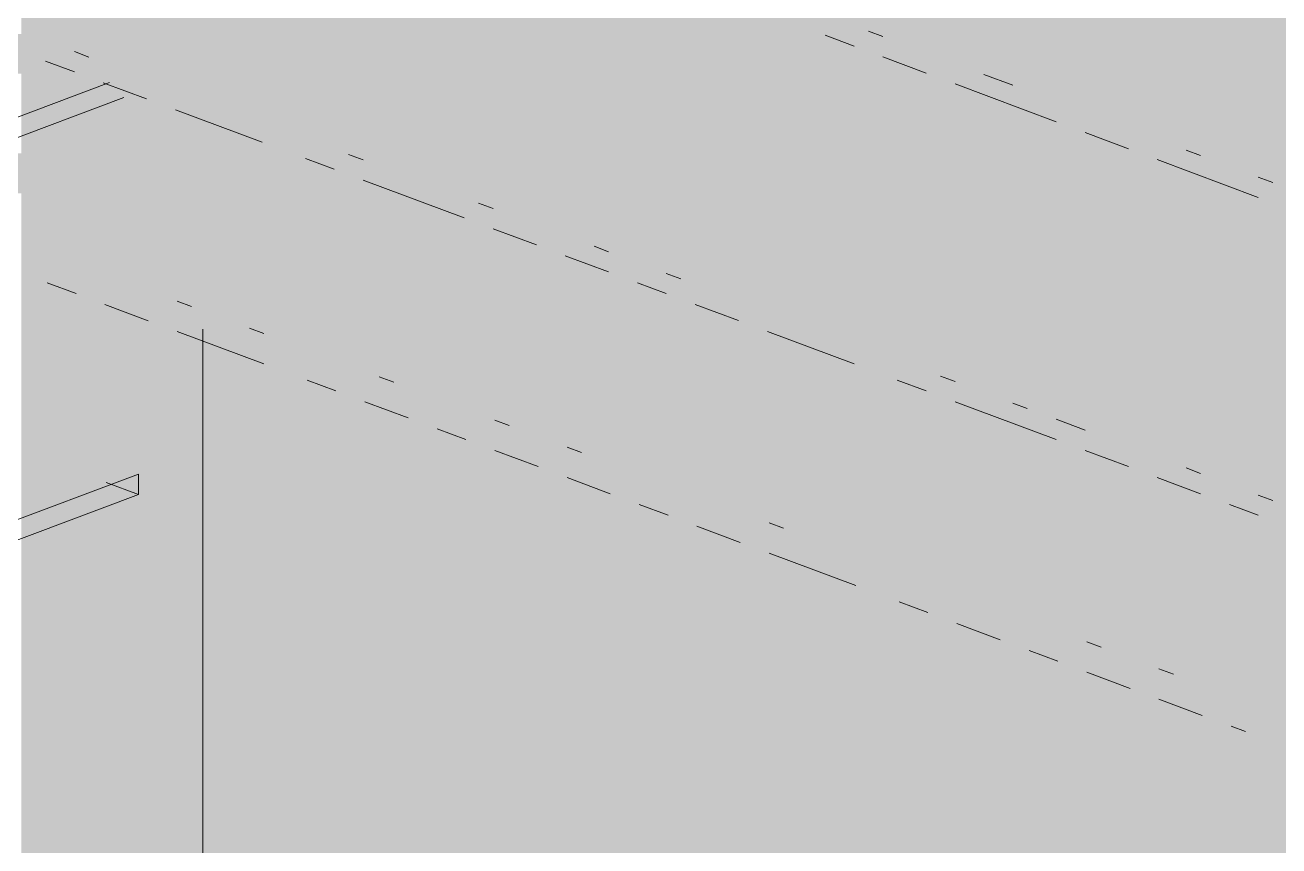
# Paper-space layout '03 3D Building and Roof' of a CAD drawing. Header units: millimetres. Extents: x 5 to 415, y 5 to 292.
# Drawn here: x 152.23 to 157.63, y 116.05 to 119.58 of the extents above; entities that cross this region are included whole.
import ezdxf

# ---------------------------------------------------------------- set-up
doc = ezdxf.new("R2010")
doc.units = ezdxf.units.MM
doc.layers.add('EXISTING', color=7, linetype='Continuous')
doc.layers.add('IMAGES', color=7, linetype='Continuous')

# ---------------------------------------------------------------- blocks, each defined once
blk = doc.blocks.new('SHEET_03')
at = {"layer": 'EXISTING', "color": 250, "lineweight": 9}
for p, q in [((155.865, 119.5552), (155.9272, 119.5319)), ((155.8029, 119.4911), (155.6785, 119.5377)), ((152.4453, 119.4669), (152.5074, 119.4436)), ((156.1137, 119.3746), (155.9272, 119.4445)), ((152.4453, 119.3795), (152.3209, 119.4261)), ((148.1242, 117.6581), (152.5969, 119.3336)), ((152.7561, 119.263), (152.5696, 119.3329)), ((156.3625, 119.3689), (156.4868, 119.3223)), ((156.6733, 119.165), (156.2381, 119.328)), ((148.3727, 117.6638), (152.659, 119.2694)), ((153.2536, 119.0767), (152.8805, 119.2165)), ((156.9842, 119.0485), (156.7977, 119.1184)), ((153.6266, 119.0244), (153.6888, 119.0011)), ((157.2329, 119.0428), (157.2951, 119.0195)), ((153.5645, 118.9602), (153.4401, 119.0068)), ((157.5438, 118.8389), (157.1086, 119.002)), ((154.1241, 118.7506), (153.6888, 118.9137)), ((157.5438, 118.9263), (157.606, 118.903)), ((154.1862, 118.8147), (154.2484, 118.7914)), ((154.4349, 118.6342), (154.2484, 118.704)), ((154.7458, 118.5177), (154.5593, 118.5876)), ((154.6837, 118.6284), (154.7458, 118.6051)), ((152.4528, 118.4245), (152.3285, 118.4711)), ((154.9945, 118.4245), (154.8702, 118.4711)), ((154.9945, 118.5119), (155.0567, 118.4886)), ((152.7637, 118.308), (152.5772, 118.3779)), ((152.8881, 118.3925), (152.9502, 118.3692)), ((155.3054, 118.3081), (155.1189, 118.3779)), ((153.2611, 118.1217), (152.8881, 118.2614)), ((152.9988, 115.8754), (152.9988, 118.272)), ((153.199, 118.2761), (153.2611, 118.2528)), ((155.8029, 118.1217), (155.4298, 118.2615)), ((153.572, 118.0052), (153.4477, 118.0518)), ((153.7586, 118.0664), (153.8207, 118.0432)), ((156.1137, 118.0053), (155.9894, 118.0519)), ((156.1759, 118.0694), (156.2381, 118.0461)), ((153.8829, 117.8888), (153.6964, 117.9586)), ((156.6733, 117.7956), (156.2381, 117.9587)), ((156.4868, 117.9529), (156.549, 117.9296)), ((154.256, 117.8801), (154.3182, 117.8568)), ((156.6733, 117.883), (156.7977, 117.8365)), ((154.1316, 117.7956), (154.0073, 117.8422)), ((154.4425, 117.6791), (154.256, 117.749)), ((154.5669, 117.7636), (154.629, 117.7404)), ((156.9842, 117.6792), (156.7977, 117.7491)), ((157.2329, 117.6734), (157.2951, 117.6501)), ((150.4848, 116.8088), (152.7211, 117.6465)), ((152.7211, 117.5591), (152.5822, 117.6112)), ((152.7211, 117.6465), (152.7211, 117.5591)), ((154.7534, 117.5627), (154.5669, 117.6325)), ((157.2951, 117.5627), (157.1086, 117.6326)), ((150.6711, 116.7912), (152.7211, 117.5591)), ((157.5438, 117.557), (157.606, 117.5337)), ((155.0021, 117.4695), (154.8778, 117.5161)), ((157.5438, 117.4695), (157.4195, 117.5161)), ((155.313, 117.353), (155.1265, 117.4229)), ((155.4374, 117.4376), (155.4995, 117.4143)), ((155.8104, 117.1667), (155.4374, 117.3064)), ((156.1213, 117.0502), (155.997, 117.0968)), ((156.4322, 116.9338), (156.2457, 117.0036)), ((156.8053, 116.9251), (156.8674, 116.9018)), ((156.6809, 116.8406), (156.5566, 116.8872)), ((156.9918, 116.7241), (156.8053, 116.794)), ((157.1162, 116.8087), (157.1783, 116.7854)), ((157.3027, 116.6077), (157.1162, 116.6776)), ((157.4892, 116.5378), (157.427, 116.5611))]:
    blk.add_line(p, q, dxfattribs=at)
at = {"layer": 'IMAGES', "color": 7}
for points in [[(155.1294, 119.5429), (155.3008, 119.5429), (155.1294, 119.8857), (155.3008, 119.8857)], [(152.2163, 119.5429), (152.3876, 119.5429), (152.2163, 119.7143), (152.3876, 119.7143)], [(152.3876, 119.5429), (152.559, 119.5429), (152.3876, 119.7143), (152.559, 119.7143)], [(152.559, 119.5429), (152.7304, 119.5429), (152.559, 119.7143), (152.7304, 119.7143)], [(152.7304, 119.5429), (152.9017, 119.5429), (152.7304, 119.7143), (152.9017, 119.7143)], [(152.9017, 119.5429), (153.0731, 119.5429), (152.9017, 119.7143), (153.0731, 119.7143)], [(153.0731, 119.5429), (154.444, 119.5429), (153.0731, 119.7143), (154.444, 119.7143)], [(154.444, 119.5429), (154.6154, 119.5429), (154.444, 119.7143), (154.6154, 119.7143)], [(154.6154, 119.5429), (154.7867, 119.5429), (154.6154, 119.7143), (154.7867, 119.7143)], [(154.7867, 119.5429), (155.1294, 119.5429), (154.7867, 119.7143), (155.1294, 119.7143)], [(155.3008, 119.5429), (155.4722, 119.5429), (155.3008, 119.7143), (155.4722, 119.7143)], [(155.4722, 119.5429), (155.6435, 119.5429), (155.4722, 119.7143), (155.6435, 119.7143)], [(155.6435, 119.5429), (155.8149, 119.5429), (155.6435, 119.7143), (155.8149, 119.7143)], [(155.8149, 119.5429), (155.9863, 119.5429), (155.8149, 119.7143), (155.9863, 119.7143)], [(155.9863, 119.5429), (156.1576, 119.5429), (155.9863, 119.7143), (156.1576, 119.7143)], [(156.1576, 119.5429), (156.8431, 119.5429), (156.1576, 119.7143), (156.8431, 119.7143)], [(156.8431, 119.5429), (157.1858, 119.5429), (156.8431, 119.7143), (157.1858, 119.7143)], [(157.1858, 119.5429), (157.3572, 119.5429), (157.1858, 119.7143), (157.3572, 119.7143)], [(157.3572, 119.5429), (157.5285, 119.5429), (157.3572, 119.7143), (157.5285, 119.7143)], [(157.5285, 119.5429), (157.6999, 119.5429), (157.5285, 119.7143), (157.6999, 119.7143)], [(152.0449, 119.3714), (152.3876, 119.3714), (152.0449, 119.5429), (152.3876, 119.5429)], [(152.3876, 119.3714), (152.559, 119.3714), (152.3876, 119.5429), (152.559, 119.5429)], [(152.559, 119.3714), (152.9017, 119.3714), (152.559, 119.5429), (152.9017, 119.5429)], [(152.9017, 119.3714), (153.4158, 119.3714), (152.9017, 119.5429), (153.4158, 119.5429)], [(153.4158, 119.3714), (153.5872, 119.3714), (153.4158, 119.5429), (153.5872, 119.5429)], [(153.5872, 119.3714), (153.7585, 119.3714), (153.5872, 119.5429), (153.7585, 119.5429)], [(153.7585, 119.3714), (153.9299, 119.3714), (153.7585, 119.5429), (153.9299, 119.5429)], [(153.9299, 119.3714), (154.7867, 119.3714), (153.9299, 119.5429), (154.7867, 119.5429)], [(154.7867, 119.3714), (155.1294, 119.3714), (154.7867, 119.5429), (155.1294, 119.5429)], [(155.1294, 119.3714), (155.3008, 119.3714), (155.1294, 119.5429), (155.3008, 119.5429)], [(155.3008, 119.3714), (155.4722, 119.3714), (155.3008, 119.5429), (155.4722, 119.5429)], [(155.4722, 119.3714), (155.6435, 119.3714), (155.4722, 119.5429), (155.6435, 119.5429)], [(155.6435, 119.3714), (155.8149, 119.3714), (155.6435, 119.5429), (155.8149, 119.5429)], [(155.8149, 119.3714), (155.9863, 119.3714), (155.8149, 119.5429), (155.9863, 119.5429)], [(155.9863, 119.3714), (156.1576, 119.3714), (155.9863, 119.5429), (156.1576, 119.5429)], [(156.1576, 119.3714), (156.329, 119.3714), (156.1576, 119.5429), (156.329, 119.5429)], [(156.329, 119.3714), (156.5003, 119.3714), (156.329, 119.5429), (156.5003, 119.5429)], [(156.5003, 119.3714), (157.1858, 119.3714), (156.5003, 119.5429), (157.1858, 119.5429)], [(157.1858, 119.3714), (157.3572, 119.3714), (157.1858, 119.5429), (157.3572, 119.5429)], [(157.3572, 119.3714), (157.6999, 119.3714), (157.3572, 119.5429), (157.6999, 119.5429)], [(152.2163, 119.2), (152.3876, 119.2), (152.2163, 119.3714), (152.3876, 119.3714)], [(152.3876, 119.2), (152.559, 119.2), (152.3876, 119.3714), (152.559, 119.3714)], [(152.559, 119.2), (152.7304, 119.2), (152.559, 119.3714), (152.7304, 119.3714)], [(152.7304, 119.2), (152.9017, 119.2), (152.7304, 119.3714), (152.9017, 119.3714)], [(152.9017, 119.2), (153.0731, 119.2), (152.9017, 119.3714), (153.0731, 119.3714)], [(153.0731, 119.2), (153.2444, 119.2), (153.0731, 119.3714), (153.2444, 119.3714)], [(153.2444, 119.2), (153.4158, 119.2), (153.2444, 119.3714), (153.4158, 119.3714)], [(153.4158, 119.2), (153.5872, 119.2), (153.4158, 119.3714), (153.5872, 119.3714)], [(153.5872, 119.2), (153.7585, 119.2), (153.5872, 119.3714), (153.7585, 119.3714)], [(153.7585, 119.2), (153.9299, 119.2), (153.7585, 119.3714), (153.9299, 119.3714)], [(153.9299, 119.2), (155.3008, 119.2), (153.9299, 119.3714), (155.3008, 119.3714)], [(155.3008, 119.2), (155.4722, 119.2), (155.3008, 119.3714), (155.4722, 119.3714)], [(155.4722, 119.2), (155.8149, 119.2), (155.4722, 119.3714), (155.8149, 119.3714)], [(155.8149, 119.2), (155.9863, 119.2), (155.8149, 119.3714), (155.9863, 119.3714)], [(155.9863, 119.2), (156.1576, 119.2), (155.9863, 119.3714), (156.1576, 119.3714)], [(156.1576, 119.2), (156.329, 119.2), (156.1576, 119.3714), (156.329, 119.3714)], [(156.329, 119.2), (156.5003, 119.2), (156.329, 119.3714), (156.5003, 119.3714)], [(156.5003, 119.2), (156.6717, 119.2), (156.5003, 119.3714), (156.6717, 119.3714)], [(156.6717, 119.2), (156.8431, 119.2), (156.6717, 119.3714), (156.8431, 119.3714)], [(156.8431, 119.2), (157.3572, 119.2), (156.8431, 119.3714), (157.3572, 119.3714)], [(157.3572, 119.2), (157.5285, 119.2), (157.3572, 119.3714), (157.5285, 119.3714)], [(157.5285, 119.0286), (157.6999, 119.0286), (157.5285, 119.3714), (157.6999, 119.3714)], [(152.2163, 119.0286), (152.559, 119.0286), (152.2163, 119.2), (152.559, 119.2)], [(152.559, 119.0286), (152.9017, 119.0286), (152.559, 119.2), (152.9017, 119.2)], [(152.9017, 119.0286), (153.0731, 119.0286), (152.9017, 119.2), (153.0731, 119.2)], [(153.0731, 119.0286), (153.2444, 119.0286), (153.0731, 119.2), (153.2444, 119.2)], [(153.2444, 119.0286), (153.4158, 119.0286), (153.2444, 119.2), (153.4158, 119.2)], [(153.4158, 119.0286), (153.5872, 119.0286), (153.4158, 119.2), (153.5872, 119.2)], [(153.5872, 119.0286), (153.7585, 119.0286), (153.5872, 119.2), (153.7585, 119.2)], [(153.7585, 119.0286), (153.9299, 119.0286), (153.7585, 119.2), (153.9299, 119.2)], [(153.9299, 118.8571), (154.1013, 118.8571), (153.9299, 119.2), (154.1013, 119.2)], [(154.1013, 119.0286), (154.444, 119.0286), (154.1013, 119.2), (154.444, 119.2)], [(154.444, 119.0286), (155.8149, 119.0286), (154.444, 119.2), (155.8149, 119.2)], [(155.8149, 119.0286), (155.9863, 119.0286), (155.8149, 119.2), (155.9863, 119.2)], [(155.9863, 119.0286), (156.1576, 119.0286), (155.9863, 119.2), (156.1576, 119.2)], [(156.1576, 119.0286), (156.329, 119.0286), (156.1576, 119.2), (156.329, 119.2)], [(156.329, 119.0286), (156.5003, 119.0286), (156.329, 119.2), (156.5003, 119.2)], [(156.5003, 119.0286), (156.6717, 119.0286), (156.5003, 119.2), (156.6717, 119.2)], [(156.6717, 119.0286), (157.0144, 119.0286), (156.6717, 119.2), (157.0144, 119.2)], [(157.0144, 119.0286), (157.1858, 119.0286), (157.0144, 119.2), (157.1858, 119.2)], [(157.1858, 119.0286), (157.3572, 119.0286), (157.1858, 119.2), (157.3572, 119.2)], [(157.3572, 119.0286), (157.5285, 119.0286), (157.3572, 119.2), (157.5285, 119.2)], [(152.0449, 118.8571), (152.3876, 118.8571), (152.0449, 119.0286), (152.3876, 119.0286)], [(152.3876, 118.8571), (152.559, 118.8571), (152.3876, 119.0286), (152.559, 119.0286)], [(152.559, 118.8571), (152.9017, 118.8571), (152.559, 119.0286), (152.9017, 119.0286)], [(152.9017, 118.8571), (153.0731, 118.8571), (152.9017, 119.0286), (153.0731, 119.0286)], [(153.0731, 118.8571), (153.2444, 118.8571), (153.0731, 119.0286), (153.2444, 119.0286)], [(153.2444, 118.8571), (153.4158, 118.8571), (153.2444, 119.0286), (153.4158, 119.0286)], [(153.4158, 118.8571), (153.5872, 118.8571), (153.4158, 119.0286), (153.5872, 119.0286)], [(153.5872, 118.8571), (153.7585, 118.8571), (153.5872, 119.0286), (153.7585, 119.0286)], [(153.7585, 118.6857), (153.9299, 118.6857), (153.7585, 119.0286), (153.9299, 119.0286)], [(154.1013, 118.8571), (154.444, 118.8571), (154.1013, 119.0286), (154.444, 119.0286)], [(154.444, 118.8571), (154.7867, 118.8571), (154.444, 119.0286), (154.7867, 119.0286)], [(154.7867, 118.8571), (156.1576, 118.8571), (154.7867, 119.0286), (156.1576, 119.0286)], [(156.1576, 118.8571), (156.5003, 118.8571), (156.1576, 119.0286), (156.5003, 119.0286)], [(156.5003, 118.8571), (156.6717, 118.8571), (156.5003, 119.0286), (156.6717, 119.0286)], [(156.6717, 118.8571), (156.8431, 118.8571), (156.6717, 119.0286), (156.8431, 119.0286)], [(156.8431, 118.8571), (157.0144, 118.8571), (156.8431, 119.0286), (157.0144, 119.0286)], [(157.0144, 118.8571), (157.1858, 118.8571), (157.0144, 119.0286), (157.1858, 119.0286)], [(157.1858, 118.8571), (157.3572, 118.8571), (157.1858, 119.0286), (157.3572, 119.0286)], [(157.3572, 118.8571), (157.5285, 118.8571), (157.3572, 119.0286), (157.5285, 119.0286)], [(157.5285, 118.8571), (157.6999, 118.8571), (157.5285, 119.0286), (157.6999, 119.0286)], [(152.2163, 118.5143), (152.3876, 118.5143), (152.2163, 118.8571), (152.3876, 118.8571)], [(152.3876, 118.6857), (152.559, 118.6857), (152.3876, 118.8571), (152.559, 118.8571)], [(152.559, 118.6857), (152.9017, 118.6857), (152.559, 118.8571), (152.9017, 118.8571)], [(152.9017, 118.6857), (153.0731, 118.6857), (152.9017, 118.8571), (153.0731, 118.8571)], [(153.0731, 118.6857), (153.2444, 118.6857), (153.0731, 118.8571), (153.2444, 118.8571)], [(153.2444, 118.6857), (153.4158, 118.6857), (153.2444, 118.8571), (153.4158, 118.8571)], [(153.4158, 118.6857), (153.5872, 118.6857), (153.4158, 118.8571), (153.5872, 118.8571)], [(153.5872, 118.6857), (153.7585, 118.6857), (153.5872, 118.8571), (153.7585, 118.8571)], [(153.9299, 118.6857), (154.1013, 118.6857), (153.9299, 118.8571), (154.1013, 118.8571)], [(154.1013, 118.6857), (154.2726, 118.6857), (154.1013, 118.8571), (154.2726, 118.8571)], [(154.2726, 118.6857), (154.444, 118.6857), (154.2726, 118.8571), (154.444, 118.8571)], [(154.444, 118.6857), (154.6154, 118.6857), (154.444, 118.8571), (154.6154, 118.8571)], [(154.6154, 118.6857), (154.9581, 118.6857), (154.6154, 118.8571), (154.9581, 118.8571)], [(154.9581, 118.6857), (155.1294, 118.6857), (154.9581, 118.8571), (155.1294, 118.8571)], [(155.1294, 118.6857), (155.3008, 118.6857), (155.1294, 118.8571), (155.3008, 118.8571)], [(155.3008, 118.6857), (156.6717, 118.6857), (155.3008, 118.8571), (156.6717, 118.8571)], [(156.6717, 118.6857), (156.8431, 118.6857), (156.6717, 118.8571), (156.8431, 118.8571)], [(156.8431, 118.6857), (157.0144, 118.6857), (156.8431, 118.8571), (157.0144, 118.8571)], [(157.0144, 118.6857), (157.1858, 118.6857), (157.0144, 118.8571), (157.1858, 118.8571)], [(157.1858, 118.6857), (157.3572, 118.6857), (157.1858, 118.8571), (157.3572, 118.8571)], [(157.3572, 118.6857), (157.5285, 118.6857), (157.3572, 118.8571), (157.5285, 118.8571)], [(157.5285, 118.6857), (157.6999, 118.6857), (157.5285, 118.8571), (157.6999, 118.8571)], [(152.3876, 118.5143), (152.559, 118.5143), (152.3876, 118.6857), (152.559, 118.6857)], [(152.559, 118.5143), (152.7304, 118.5143), (152.559, 118.6857), (152.7304, 118.6857)], [(152.7304, 118.5143), (153.0731, 118.5143), (152.7304, 118.6857), (153.0731, 118.6857)], [(153.0731, 118.5143), (153.4158, 118.5143), (153.0731, 118.6857), (153.4158, 118.6857)], [(153.4158, 118.5143), (153.5872, 118.5143), (153.4158, 118.6857), (153.5872, 118.6857)], [(153.5872, 118.5143), (153.7585, 118.5143), (153.5872, 118.6857), (153.7585, 118.6857)], [(153.7585, 118.5143), (153.9299, 118.5143), (153.7585, 118.6857), (153.9299, 118.6857)], [(153.9299, 118.5143), (154.1013, 118.5143), (153.9299, 118.6857), (154.1013, 118.6857)], [(154.1013, 118.5143), (154.2726, 118.5143), (154.1013, 118.6857), (154.2726, 118.6857)], [(154.2726, 118.5143), (154.444, 118.5143), (154.2726, 118.6857), (154.444, 118.6857)], [(154.444, 118.5143), (154.6154, 118.5143), (154.444, 118.6857), (154.6154, 118.6857)], [(154.6154, 118.5143), (154.7867, 118.5143), (154.6154, 118.6857), (154.7867, 118.6857)], [(154.7867, 118.5143), (154.9581, 118.5143), (154.7867, 118.6857), (154.9581, 118.6857)], [(154.9581, 118.5143), (155.1294, 118.5143), (154.9581, 118.6857), (155.1294, 118.6857)], [(155.1294, 118.5143), (155.3008, 118.5143), (155.1294, 118.6857), (155.3008, 118.6857)], [(155.3008, 118.5143), (155.6435, 118.5143), (155.3008, 118.6857), (155.6435, 118.6857)], [(155.6435, 118.5143), (157.0144, 118.5143), (155.6435, 118.6857), (157.0144, 118.6857)], [(157.0144, 118.5143), (157.3572, 118.5143), (157.0144, 118.6857), (157.3572, 118.6857)], [(157.3572, 118.5143), (157.6999, 118.5143), (157.3572, 118.6857), (157.6999, 118.6857)], [(152.2163, 118.3429), (152.3876, 118.3429), (152.2163, 118.5143), (152.3876, 118.5143)], [(152.3876, 118.3429), (152.559, 118.3429), (152.3876, 118.5143), (152.559, 118.5143)], [(152.559, 118.3429), (152.7304, 118.3429), (152.559, 118.5143), (152.7304, 118.5143)], [(152.7304, 118.3429), (153.0731, 118.3429), (152.7304, 118.5143), (153.0731, 118.5143)], [(153.0731, 118.3429), (153.2444, 118.3429), (153.0731, 118.5143), (153.2444, 118.5143)], [(153.2444, 118.3429), (153.4158, 118.3429), (153.2444, 118.5143), (153.4158, 118.5143)], [(153.4158, 118.3429), (153.7585, 118.3429), (153.4158, 118.5143), (153.7585, 118.5143)], [(153.7585, 118.3429), (153.9299, 118.3429), (153.7585, 118.5143), (153.9299, 118.5143)], [(153.9299, 118.3429), (154.1013, 118.3429), (153.9299, 118.5143), (154.1013, 118.5143)], [(154.1013, 118.3429), (154.444, 118.3429), (154.1013, 118.5143), (154.444, 118.5143)], [(154.444, 118.3429), (154.6154, 118.3429), (154.444, 118.5143), (154.6154, 118.5143)], [(154.6154, 118.3429), (154.7867, 118.3429), (154.6154, 118.5143), (154.7867, 118.5143)], [(154.7867, 118.3429), (155.1294, 118.3429), (154.7867, 118.5143), (155.1294, 118.5143)], [(155.1294, 118.1714), (155.3008, 118.1714), (155.1294, 118.5143), (155.3008, 118.5143)], [(155.3008, 118.3429), (155.4722, 118.3429), (155.3008, 118.5143), (155.4722, 118.5143)], [(155.4722, 118.3429), (155.6435, 118.3429), (155.4722, 118.5143), (155.6435, 118.5143)], [(155.6435, 118.3429), (156.1576, 118.3429), (155.6435, 118.5143), (156.1576, 118.5143)], [(156.1576, 118.3429), (156.329, 118.3429), (156.1576, 118.5143), (156.329, 118.5143)], [(156.329, 118.3429), (156.5003, 118.3429), (156.329, 118.5143), (156.5003, 118.5143)], [(156.5003, 118.3429), (157.6999, 118.3429), (156.5003, 118.5143), (157.6999, 118.5143)], [(152.2163, 117.4857), (152.3876, 117.4857), (152.2163, 118.3429), (152.3876, 118.3429)], [(152.3876, 118.1714), (152.559, 118.1714), (152.3876, 118.3429), (152.559, 118.3429)], [(152.559, 118.1714), (152.7304, 118.1714), (152.559, 118.3429), (152.7304, 118.3429)], [(152.7304, 118.1714), (152.9017, 118.1714), (152.7304, 118.3429), (152.9017, 118.3429)], [(152.9017, 118.1714), (153.0731, 118.1714), (152.9017, 118.3429), (153.0731, 118.3429)], [(153.0731, 118.1714), (153.2444, 118.1714), (153.0731, 118.3429), (153.2444, 118.3429)], [(153.2444, 118.1714), (153.4158, 118.1714), (153.2444, 118.3429), (153.4158, 118.3429)], [(153.4158, 118.1714), (153.5872, 118.1714), (153.4158, 118.3429), (153.5872, 118.3429)], [(153.5872, 118.1714), (153.9299, 118.1714), (153.5872, 118.3429), (153.9299, 118.3429)], [(153.9299, 118.1714), (154.2726, 118.1714), (153.9299, 118.3429), (154.2726, 118.3429)], [(154.2726, 118.1714), (154.444, 118.1714), (154.2726, 118.3429), (154.444, 118.3429)], [(154.444, 118.1714), (154.6154, 118.1714), (154.444, 118.3429), (154.6154, 118.3429)], [(154.6154, 118.1714), (154.7867, 118.1714), (154.6154, 118.3429), (154.7867, 118.3429)], [(154.7867, 118.1714), (154.9581, 118.1714), (154.7867, 118.3429), (154.9581, 118.3429)], [(154.9581, 118.1714), (155.1294, 118.1714), (154.9581, 118.3429), (155.1294, 118.3429)], [(155.3008, 118.1714), (155.4722, 118.1714), (155.3008, 118.3429), (155.4722, 118.3429)], [(155.4722, 118.1714), (155.6435, 118.1714), (155.4722, 118.3429), (155.6435, 118.3429)], [(155.6435, 118.1714), (155.8149, 118.1714), (155.6435, 118.3429), (155.8149, 118.3429)], [(155.8149, 118.1714), (155.9863, 118.1714), (155.8149, 118.3429), (155.9863, 118.3429)], [(155.9863, 118.1714), (156.1576, 118.1714), (155.9863, 118.3429), (156.1576, 118.3429)], [(156.1576, 118.1714), (156.329, 118.1714), (156.1576, 118.3429), (156.329, 118.3429)], [(156.329, 118.1714), (156.5003, 118.1714), (156.329, 118.3429), (156.5003, 118.3429)], [(156.5003, 118.1714), (156.6717, 118.1714), (156.5003, 118.3429), (156.6717, 118.3429)], [(156.6717, 118.1714), (158.214, 118.1714), (156.6717, 118.3429), (158.214, 118.3429)], [(152.3876, 118), (152.9017, 118), (152.3876, 118.1714), (152.9017, 118.1714)], [(152.9017, 118), (153.0731, 118), (152.9017, 118.1714), (153.0731, 118.1714)], [(153.0731, 115.9429), (153.2444, 115.9429), (153.0731, 118.1714), (153.2444, 118.1714)], [(153.2444, 118), (153.4158, 118), (153.2444, 118.1714), (153.4158, 118.1714)], [(153.4158, 118), (153.5872, 118), (153.4158, 118.1714), (153.5872, 118.1714)], [(153.5872, 118), (153.7585, 118), (153.5872, 118.1714), (153.7585, 118.1714)], [(153.7585, 118), (153.9299, 118), (153.7585, 118.1714), (153.9299, 118.1714)], [(153.9299, 118), (154.1013, 118), (153.9299, 118.1714), (154.1013, 118.1714)], [(154.1013, 118), (154.2726, 118), (154.1013, 118.1714), (154.2726, 118.1714)], [(154.2726, 118), (154.444, 118), (154.2726, 118.1714), (154.444, 118.1714)], [(154.444, 117.8286), (154.6154, 117.8286), (154.444, 118.1714), (154.6154, 118.1714)], [(154.6154, 117.8286), (154.7867, 117.8286), (154.6154, 118.1714), (154.7867, 118.1714)], [(154.7867, 118), (154.9581, 118), (154.7867, 118.1714), (154.9581, 118.1714)], [(154.9581, 118), (155.1294, 118), (154.9581, 118.1714), (155.1294, 118.1714)], [(155.1294, 118), (155.3008, 118), (155.1294, 118.1714), (155.3008, 118.1714)], [(155.3008, 118), (155.4722, 118), (155.3008, 118.1714), (155.4722, 118.1714)], [(155.4722, 118), (155.6435, 118), (155.4722, 118.1714), (155.6435, 118.1714)], [(155.6435, 118), (156.1576, 118), (155.6435, 118.1714), (156.1576, 118.1714)], [(156.1576, 118), (156.329, 118), (156.1576, 118.1714), (156.329, 118.1714)], [(156.329, 118), (156.5003, 118), (156.329, 118.1714), (156.5003, 118.1714)], [(156.5003, 118), (156.8431, 118), (156.5003, 118.1714), (156.8431, 118.1714)], [(156.8431, 118), (157.0144, 118), (156.8431, 118.1714), (157.0144, 118.1714)], [(157.0144, 118), (157.1858, 118), (157.0144, 118.1714), (157.1858, 118.1714)], [(157.1858, 118), (158.3853, 118), (157.1858, 118.1714), (158.3853, 118.1714)], [(152.3876, 117.8286), (152.559, 117.8286), (152.3876, 118), (152.559, 118)], [(152.559, 117.8286), (152.7304, 117.8286), (152.559, 118), (152.7304, 118)], [(152.7304, 117.8286), (152.9017, 117.8286), (152.7304, 118), (152.9017, 118)], [(152.9017, 117.8286), (153.0731, 117.8286), (152.9017, 118), (153.0731, 118)], [(153.2444, 117.8286), (153.4158, 117.8286), (153.2444, 118), (153.4158, 118)], [(153.4158, 117.8286), (153.5872, 117.8286), (153.4158, 118), (153.5872, 118)], [(153.5872, 117.8286), (153.7585, 117.8286), (153.5872, 118), (153.7585, 118)], [(153.7585, 117.8286), (153.9299, 117.8286), (153.7585, 118), (153.9299, 118)], [(153.9299, 117.8286), (154.1013, 117.8286), (153.9299, 118), (154.1013, 118)], [(154.1013, 117.8286), (154.444, 117.8286), (154.1013, 118), (154.444, 118)], [(154.7867, 117.8286), (155.1294, 117.8286), (154.7867, 118), (155.1294, 118)], [(155.1294, 117.8286), (155.3008, 117.8286), (155.1294, 118), (155.3008, 118)], [(155.3008, 117.8286), (155.4722, 117.8286), (155.3008, 118), (155.4722, 118)], [(155.4722, 117.8286), (155.6435, 117.8286), (155.4722, 118), (155.6435, 118)], [(155.6435, 117.8286), (155.8149, 117.8286), (155.6435, 118), (155.8149, 118)], [(155.8149, 117.8286), (155.9863, 117.8286), (155.8149, 118), (155.9863, 118)], [(155.9863, 117.8286), (156.1576, 117.8286), (155.9863, 118), (156.1576, 118)], [(156.1576, 117.8286), (156.5003, 117.8286), (156.1576, 118), (156.5003, 118)], [(156.5003, 117.8286), (156.8431, 117.8286), (156.5003, 118), (156.8431, 118)], [(156.8431, 117.8286), (157.0144, 117.8286), (156.8431, 118), (157.0144, 118)], [(157.0144, 117.8286), (157.1858, 117.8286), (157.0144, 118), (157.1858, 118)], [(157.1858, 117.8286), (157.3572, 117.8286), (157.1858, 118), (157.3572, 118)], [(157.3572, 117.8286), (157.5285, 117.8286), (157.3572, 118), (157.5285, 118)], [(157.5285, 117.8286), (159.0708, 117.8286), (157.5285, 118), (159.0708, 118)], [(152.3876, 117.6571), (152.559, 117.6571), (152.3876, 117.8286), (152.559, 117.8286)], [(152.559, 117.6571), (152.7304, 117.6571), (152.559, 117.8286), (152.7304, 117.8286)], [(152.7304, 117.6571), (153.0731, 117.6571), (152.7304, 117.8286), (153.0731, 117.8286)], [(153.2444, 117.6571), (153.5872, 117.6571), (153.2444, 117.8286), (153.5872, 117.8286)], [(153.5872, 117.6571), (153.9299, 117.6571), (153.5872, 117.8286), (153.9299, 117.8286)], [(153.9299, 117.6571), (154.1013, 117.6571), (153.9299, 117.8286), (154.1013, 117.8286)], [(154.1013, 117.6571), (154.2726, 117.6571), (154.1013, 117.8286), (154.2726, 117.8286)], [(154.2726, 117.6571), (154.6154, 117.6571), (154.2726, 117.8286), (154.6154, 117.8286)], [(154.6154, 117.6571), (154.7867, 117.6571), (154.6154, 117.8286), (154.7867, 117.8286)], [(154.7867, 117.6571), (154.9581, 117.6571), (154.7867, 117.8286), (154.9581, 117.8286)], [(154.9581, 117.6571), (155.1294, 117.6571), (154.9581, 117.8286), (155.1294, 117.8286)], [(155.1294, 117.4857), (155.6435, 117.4857), (155.1294, 117.8286), (155.6435, 117.8286)], [(155.6435, 117.4857), (155.8149, 117.4857), (155.6435, 117.8286), (155.8149, 117.8286)], [(155.8149, 117.6571), (155.9863, 117.6571), (155.8149, 117.8286), (155.9863, 117.8286)], [(155.9863, 117.6571), (156.1576, 117.6571), (155.9863, 117.8286), (156.1576, 117.8286)], [(156.1576, 117.6571), (156.329, 117.6571), (156.1576, 117.8286), (156.329, 117.8286)], [(156.329, 117.6571), (156.5003, 117.6571), (156.329, 117.8286), (156.5003, 117.8286)], [(156.5003, 117.6571), (156.6717, 117.6571), (156.5003, 117.8286), (156.6717, 117.8286)], [(156.6717, 117.6571), (156.8431, 117.6571), (156.6717, 117.8286), (156.8431, 117.8286)], [(156.8431, 117.4857), (157.0144, 117.4857), (156.8431, 117.8286), (157.0144, 117.8286)], [(157.0144, 117.6571), (157.1858, 117.6571), (157.0144, 117.8286), (157.1858, 117.8286)], [(157.1858, 117.6571), (157.3572, 117.6571), (157.1858, 117.8286), (157.3572, 117.8286)], [(157.3572, 117.6571), (157.5285, 117.6571), (157.3572, 117.8286), (157.5285, 117.8286)], [(157.5285, 117.6571), (157.6999, 117.6571), (157.5285, 117.8286), (157.6999, 117.8286)], [(152.3876, 117.4857), (152.559, 117.4857), (152.3876, 117.6571), (152.559, 117.6571)], [(152.559, 117.4857), (152.9017, 117.4857), (152.559, 117.6571), (152.9017, 117.6571)], [(152.9017, 116.1143), (153.0731, 116.1143), (152.9017, 117.6571), (153.0731, 117.6571)], [(153.2444, 115.9429), (153.4158, 115.9429), (153.2444, 117.6571), (153.4158, 117.6571)], [(153.4158, 117.4857), (153.9299, 117.4857), (153.4158, 117.6571), (153.9299, 117.6571)], [(153.9299, 117.4857), (154.1013, 117.4857), (153.9299, 117.6571), (154.1013, 117.6571)], [(154.1013, 117.4857), (154.444, 117.4857), (154.1013, 117.6571), (154.444, 117.6571)], [(154.444, 117.4857), (154.7867, 117.4857), (154.444, 117.6571), (154.7867, 117.6571)], [(154.7867, 117.4857), (154.9581, 117.4857), (154.7867, 117.6571), (154.9581, 117.6571)], [(154.9581, 117.4857), (155.1294, 117.4857), (154.9581, 117.6571), (155.1294, 117.6571)], [(155.8149, 117.4857), (156.1576, 117.4857), (155.8149, 117.6571), (156.1576, 117.6571)], [(156.1576, 117.4857), (156.329, 117.4857), (156.1576, 117.6571), (156.329, 117.6571)], [(156.329, 117.4857), (156.5003, 117.4857), (156.329, 117.6571), (156.5003, 117.6571)], [(156.5003, 117.4857), (156.8431, 117.4857), (156.5003, 117.6571), (156.8431, 117.6571)], [(157.0144, 117.4857), (157.1858, 117.4857), (157.0144, 117.6571), (157.1858, 117.6571)], [(157.1858, 117.4857), (157.3572, 117.4857), (157.1858, 117.6571), (157.3572, 117.6571)], [(157.3572, 117.4857), (157.5285, 117.4857), (157.3572, 117.6571), (157.5285, 117.6571)], [(157.5285, 117.4857), (157.6999, 117.4857), (157.5285, 117.6571), (157.6999, 117.6571)], [(152.2163, 117.3143), (152.3876, 117.3143), (152.2163, 117.4857), (152.3876, 117.4857)], [(152.3876, 117.3143), (152.7304, 117.3143), (152.3876, 117.4857), (152.7304, 117.4857)], [(152.7304, 117.3143), (152.9017, 117.3143), (152.7304, 117.4857), (152.9017, 117.4857)], [(153.4158, 117.3143), (154.444, 117.3143), (153.4158, 117.4857), (154.444, 117.4857)], [(154.444, 117.3143), (154.6154, 117.3143), (154.444, 117.4857), (154.6154, 117.4857)], [(154.6154, 117.3143), (154.7867, 117.3143), (154.6154, 117.4857), (154.7867, 117.4857)], [(154.7867, 117.3143), (154.9581, 117.3143), (154.7867, 117.4857), (154.9581, 117.4857)], [(154.9581, 117.3143), (155.1294, 117.3143), (154.9581, 117.4857), (155.1294, 117.4857)], [(155.1294, 117.3143), (155.3008, 117.3143), (155.1294, 117.4857), (155.3008, 117.4857)], [(155.3008, 117.3143), (155.4722, 117.3143), (155.3008, 117.4857), (155.4722, 117.4857)], [(155.4722, 117.3143), (155.6435, 117.3143), (155.4722, 117.4857), (155.6435, 117.4857)], [(155.6435, 117.3143), (155.8149, 117.3143), (155.6435, 117.4857), (155.8149, 117.4857)], [(155.8149, 117.3143), (155.9863, 117.3143), (155.8149, 117.4857), (155.9863, 117.4857)], [(155.9863, 117.3143), (156.1576, 117.3143), (155.9863, 117.4857), (156.1576, 117.4857)], [(156.1576, 117.3143), (156.5003, 117.3143), (156.1576, 117.4857), (156.5003, 117.4857)], [(156.5003, 117.3143), (156.8431, 117.3143), (156.5003, 117.4857), (156.8431, 117.4857)], [(156.8431, 117.3143), (157.0144, 117.3143), (156.8431, 117.4857), (157.0144, 117.4857)], [(157.0144, 117.1429), (157.1858, 117.1429), (157.0144, 117.4857), (157.1858, 117.4857)], [(157.1858, 117.3143), (157.3572, 117.3143), (157.1858, 117.4857), (157.3572, 117.4857)], [(157.3572, 117.3143), (157.5285, 117.3143), (157.3572, 117.4857), (157.5285, 117.4857)], [(157.5285, 117.3143), (157.6999, 117.3143), (157.5285, 117.4857), (157.6999, 117.4857)], [(152.2163, 116.1143), (152.3876, 116.1143), (152.2163, 117.3143), (152.3876, 117.3143)], [(152.3876, 117.1429), (152.9017, 117.1429), (152.3876, 117.3143), (152.9017, 117.3143)], [(153.4158, 117.1429), (154.7867, 117.1429), (153.4158, 117.3143), (154.7867, 117.3143)], [(154.7867, 117.1429), (154.9581, 117.1429), (154.7867, 117.3143), (154.9581, 117.3143)], [(154.9581, 117.1429), (155.1294, 117.1429), (154.9581, 117.3143), (155.1294, 117.3143)], [(155.1294, 117.1429), (155.3008, 117.1429), (155.1294, 117.3143), (155.3008, 117.3143)], [(155.3008, 117.1429), (155.4722, 117.1429), (155.3008, 117.3143), (155.4722, 117.3143)], [(155.4722, 117.1429), (155.6435, 117.1429), (155.4722, 117.3143), (155.6435, 117.3143)], [(155.6435, 117.1429), (155.8149, 117.1429), (155.6435, 117.3143), (155.8149, 117.3143)], [(155.8149, 117.1429), (155.9863, 117.1429), (155.8149, 117.3143), (155.9863, 117.3143)], [(155.9863, 117.1429), (156.1576, 117.1429), (155.9863, 117.3143), (156.1576, 117.3143)], [(156.1576, 117.1429), (156.329, 117.1429), (156.1576, 117.3143), (156.329, 117.3143)], [(156.329, 117.1429), (156.5003, 117.1429), (156.329, 117.3143), (156.5003, 117.3143)], [(156.5003, 117.1429), (157.0144, 117.1429), (156.5003, 117.3143), (157.0144, 117.3143)], [(157.1858, 117.1429), (157.3572, 117.1429), (157.1858, 117.3143), (157.3572, 117.3143)], [(157.3572, 117.1429), (157.5285, 117.1429), (157.3572, 117.3143), (157.5285, 117.3143)], [(157.5285, 117.1429), (157.6999, 117.1429), (157.5285, 117.3143), (157.6999, 117.3143)], [(152.3876, 116.2857), (152.559, 116.2857), (152.3876, 117.1429), (152.559, 117.1429)], [(152.559, 116.2857), (152.7304, 116.2857), (152.559, 117.1429), (152.7304, 117.1429)], [(152.7304, 116.1143), (152.9017, 116.1143), (152.7304, 117.1429), (152.9017, 117.1429)], [(153.4158, 116.9714), (155.3008, 116.9714), (153.4158, 117.1429), (155.3008, 117.1429)], [(155.3008, 116.9714), (155.4722, 116.9714), (155.3008, 117.1429), (155.4722, 117.1429)], [(155.4722, 116.9714), (155.6435, 116.9714), (155.4722, 117.1429), (155.6435, 117.1429)], [(155.6435, 116.9714), (155.8149, 116.9714), (155.6435, 117.1429), (155.8149, 117.1429)], [(155.8149, 116.9714), (156.1576, 116.9714), (155.8149, 117.1429), (156.1576, 117.1429)], [(156.1576, 116.9714), (156.329, 116.9714), (156.1576, 117.1429), (156.329, 117.1429)], [(156.329, 116.9714), (156.5003, 116.9714), (156.329, 117.1429), (156.5003, 117.1429)], [(156.5003, 116.9714), (156.6717, 116.9714), (156.5003, 117.1429), (156.6717, 117.1429)], [(156.6717, 116.9714), (157.0144, 116.9714), (156.6717, 117.1429), (157.0144, 117.1429)], [(157.0144, 116.9714), (157.1858, 116.9714), (157.0144, 117.1429), (157.1858, 117.1429)], [(157.1858, 116.9714), (157.3572, 116.9714), (157.1858, 117.1429), (157.3572, 117.1429)], [(157.3572, 116.9714), (157.5285, 116.9714), (157.3572, 117.1429), (157.5285, 117.1429)], [(157.5285, 116.9714), (157.6999, 116.9714), (157.5285, 117.1429), (157.6999, 117.1429)], [(153.4158, 116.8), (155.8149, 116.8), (153.4158, 116.9714), (155.8149, 116.9714)], [(155.8149, 116.8), (156.1576, 116.8), (155.8149, 116.9714), (156.1576, 116.9714)], [(156.1576, 116.8), (156.5003, 116.8), (156.1576, 116.9714), (156.5003, 116.9714)], [(156.5003, 116.8), (156.6717, 116.8), (156.5003, 116.9714), (156.6717, 116.9714)], [(156.6717, 116.8), (156.8431, 116.8), (156.6717, 116.9714), (156.8431, 116.9714)], [(156.8431, 116.8), (157.0144, 116.8), (156.8431, 116.9714), (157.0144, 116.9714)], [(157.0144, 116.8), (157.1858, 116.8), (157.0144, 116.9714), (157.1858, 116.9714)], [(157.1858, 116.8), (157.3572, 116.8), (157.1858, 116.9714), (157.3572, 116.9714)], [(157.3572, 116.8), (157.5285, 116.8), (157.3572, 116.9714), (157.5285, 116.9714)], [(157.5285, 116.8), (158.0426, 116.8), (157.5285, 116.9714), (158.0426, 116.9714)], [(153.4158, 116.6286), (156.1576, 116.6286), (153.4158, 116.8), (156.1576, 116.8)], [(156.1576, 116.6286), (156.5003, 116.6286), (156.1576, 116.8), (156.5003, 116.8)], [(156.5003, 116.6286), (156.6717, 116.6286), (156.5003, 116.8), (156.6717, 116.8)], [(156.6717, 116.6286), (156.8431, 116.6286), (156.6717, 116.8), (156.8431, 116.8)], [(156.8431, 116.6286), (157.0144, 116.6286), (156.8431, 116.8), (157.0144, 116.8)], [(157.0144, 116.6286), (157.3572, 116.6286), (157.0144, 116.8), (157.3572, 116.8)], [(157.3572, 116.6286), (157.5285, 116.6286), (157.3572, 116.8), (157.5285, 116.8)], [(157.5285, 116.6286), (157.8713, 116.6286), (157.5285, 116.8), (157.8713, 116.8)], [(153.4158, 116.4571), (156.5003, 116.4571), (153.4158, 116.6286), (156.5003, 116.6286)], [(156.5003, 116.4571), (156.6717, 116.4571), (156.5003, 116.6286), (156.6717, 116.6286)], [(156.6717, 116.4571), (156.8431, 116.4571), (156.6717, 116.6286), (156.8431, 116.6286)], [(156.8431, 116.4571), (157.0144, 116.4571), (156.8431, 116.6286), (157.0144, 116.6286)], [(157.0144, 116.4571), (157.1858, 116.4571), (157.0144, 116.6286), (157.1858, 116.6286)], [(157.1858, 116.4571), (157.3572, 116.4571), (157.1858, 116.6286), (157.3572, 116.6286)], [(157.3572, 116.4571), (157.5285, 116.4571), (157.3572, 116.6286), (157.5285, 116.6286)], [(157.5285, 116.4571), (157.6999, 116.4571), (157.5285, 116.6286), (157.6999, 116.6286)], [(153.4158, 116.2857), (157.0144, 116.2857), (153.4158, 116.4571), (157.0144, 116.4571)], [(157.0144, 116.2857), (157.1858, 116.2857), (157.0144, 116.4571), (157.1858, 116.4571)], [(157.1858, 116.2857), (157.3572, 116.2857), (157.1858, 116.4571), (157.3572, 116.4571)], [(157.3572, 116.2857), (157.5285, 116.2857), (157.3572, 116.4571), (157.5285, 116.4571)], [(157.5285, 116.2857), (157.6999, 116.2857), (157.5285, 116.4571), (157.6999, 116.4571)], [(152.3876, 116.1143), (152.7304, 116.1143), (152.3876, 116.2857), (152.7304, 116.2857)], [(153.4158, 116.1143), (157.5285, 116.1143), (153.4158, 116.2857), (157.5285, 116.2857)], [(157.5285, 116.1143), (157.6999, 116.1143), (157.5285, 116.2857), (157.6999, 116.2857)], [(152.2163, 115.9429), (152.3876, 115.9429), (152.2163, 116.1143), (152.3876, 116.1143)], [(152.3876, 115.9429), (152.559, 115.9429), (152.3876, 116.1143), (152.559, 116.1143)], [(152.559, 115.9429), (152.7304, 115.9429), (152.559, 116.1143), (152.7304, 116.1143)], [(152.7304, 115.9429), (153.0731, 115.9429), (152.7304, 116.1143), (153.0731, 116.1143)], [(153.4158, 115.9429), (158.0426, 115.9429), (153.4158, 116.1143), (158.0426, 116.1143)]]:
    blk.add_solid(points, dxfattribs=at)

psp = doc.layouts.new('03 3D Building and Roof')

# ---------------------------------------------------------------- block references
psp.add_blockref('SHEET_03', (0, 0))

doc.saveas('drawing.dxf')
